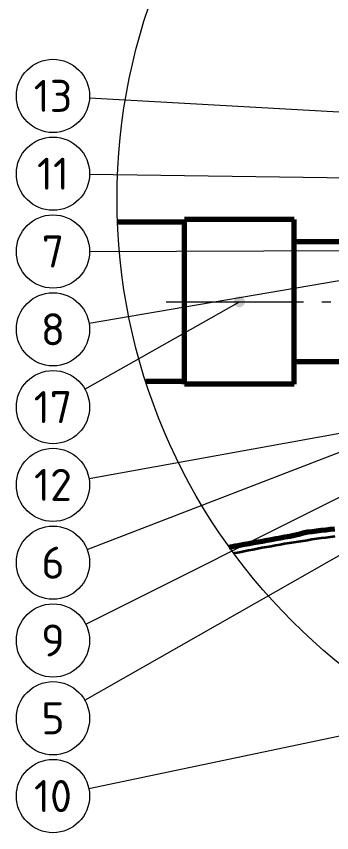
# Model space of a CAD drawing. Header units: millimetres. Extents: x 0 to 2382, y 0 to 420.
# Drawn here: x 914.4 to 948.8, y 256.5 to 345.7 of the extents above; entities that cross this region are included whole.
import ezdxf
from ezdxf.enums import TextEntityAlignment as Align

# ---------------------------------------------------------------- set-up
doc = ezdxf.new("R2010")
doc.units = ezdxf.units.MM
doc.linetypes.add('IRAM-E-TRAZOS', pattern=[5, 4, -1])
doc.linetypes.add('IRAM-F-TRAZO-PUNTO', pattern=[20, 15, -2, 1, -2])
for name, color, linetype, lineweight in [('01-VISIBLE', 7, 'CONTINUOUS', 70), ('02-OCULTA', 4, 'IRAM-E-TRAZOS', 35), ('03-EJE', 1, 'IRAM-F-TRAZO-PUNTO', 18), ('06-TEXTO', 7, 'CONTINUOUS', 25), ('08-FINA', 5, 'CONTINUOUS', 18)]:
    doc.layers.add(name, color=color, linetype=linetype, lineweight=lineweight)
doc.styles.add('ISO3098', font='isocpeur.ttf')

msp = doc.modelspace()

# ---------------------------------------------------------------- hatches: boundary and pattern name
at = {"layer": '08-FINA'}
h = msp.add_hatch(color=7, dxfattribs=at)
h.dxf.hatch_style = 1
edge = h.paths.add_edge_path()
edge.add_arc((938.767, 314.495), 0.6, 0, 360)

# ---------------------------------------------------------------- linework, layer by layer
at = {"layer": '01-VISIBLE'}
for points in [[(932.767, 323.195), (925.471, 323.195)], [(932.767, 305.495), (932.767, 305.995), (932.767, 306.495), (932.767, 306.995), (932.767, 307.495), (932.767, 307.995), (932.767, 308.495), (932.767, 308.995), (932.767, 309.495), (932.767, 309.995), (932.767, 310.495), (932.767, 310.995), (932.767, 311.495), (932.767, 311.995), (932.767, 312.495), (932.767, 312.995), (932.767, 313.495), (932.767, 313.995), (932.767, 314.495), (932.767, 314.995), (932.767, 315.495), (932.767, 315.995), (932.767, 316.495), (932.767, 316.995), (932.767, 317.495), (932.767, 317.995), (932.767, 318.495), (932.767, 318.995), (932.767, 319.495), (932.767, 319.995), (932.767, 320.495), (932.767, 320.995), (932.767, 321.495), (932.767, 321.995), (932.767, 322.495), (932.767, 322.995), (932.767, 323.495)], [(944.767, 323.495), (932.767, 323.495)], [(944.767, 305.495), (944.767, 305.995), (944.767, 306.495), (944.767, 306.995), (944.767, 307.495), (944.767, 307.995), (944.767, 308.495), (944.767, 308.995), (944.767, 309.495), (944.767, 309.995), (944.767, 310.495), (944.767, 310.995), (944.767, 311.495), (944.767, 311.995), (944.767, 312.495), (944.767, 312.995), (944.767, 313.495), (944.767, 313.995), (944.767, 314.495), (944.767, 314.995), (944.767, 315.495), (944.767, 315.995), (944.767, 316.495), (944.767, 316.995), (944.767, 317.495), (944.767, 317.995), (944.767, 318.495), (944.767, 318.995), (944.767, 319.495), (944.767, 319.995), (944.767, 320.495), (944.767, 320.995), (944.767, 321.495), (944.767, 321.995), (944.767, 322.495), (944.767, 322.995), (944.767, 323.495)], [(952.667, 321.045), (944.767, 321.045)], [(953.667, 307.945), (944.767, 307.945)], [(932.767, 305.795), (928.548, 305.795)], [(944.767, 305.495), (932.767, 305.495)], [(937.665, 287.7), (937.851, 287.737), (938.343, 287.831), (938.836, 287.924), (939.329, 288.015), (939.822, 288.104), (940.315, 288.193), (940.809, 288.281), (941.302, 288.368), (941.796, 288.455), (942.289, 288.543), (942.783, 288.631), (943.276, 288.72), (943.769, 288.809), (944.262, 288.899), (944.754, 288.995), (945.242, 289.111), (945.718, 289.267), (946.211, 289.357), (946.707, 289.425), (947.205, 289.486), (947.702, 289.545), (948.2, 289.602), (948.698, 289.659), (949.196, 289.715)]]:
    msp.add_lwpolyline(points, dxfattribs=at)
at = {"layer": '02-OCULTA'}
for points in [[(932.767, 323.495), (932.767, 322.995), (932.767, 322.495), (932.767, 321.995), (932.767, 321.495), (932.767, 320.995), (932.767, 320.495), (932.767, 319.995), (932.767, 319.495), (932.767, 318.995), (932.767, 318.495), (932.767, 317.995), (932.767, 317.495), (932.767, 316.995), (932.767, 316.495), (932.767, 315.995), (932.767, 315.495), (932.767, 314.995), (932.767, 314.495), (932.767, 313.995), (932.767, 313.495), (932.767, 312.995), (932.767, 312.495), (932.767, 311.995), (932.767, 311.495), (932.767, 310.995), (932.767, 310.495), (932.767, 309.995), (932.767, 309.495), (932.767, 308.995), (932.767, 308.495), (932.767, 307.995), (932.767, 307.495), (932.767, 306.995), (932.767, 306.495), (932.767, 305.995), (932.767, 305.495)], [(932.767, 305.795), (932.767, 306.307), (932.767, 306.819), (932.767, 307.33), (932.767, 307.842), (932.767, 308.354), (932.767, 308.866), (932.767, 309.377), (932.767, 309.889), (932.767, 310.401), (932.767, 310.913), (932.767, 311.424), (932.767, 311.936), (932.767, 312.448), (932.767, 312.96), (932.767, 313.471), (932.767, 313.983), (932.767, 314.495), (932.767, 315.007), (932.767, 315.519), (932.767, 316.03), (932.767, 316.542), (932.767, 317.054), (932.767, 317.566), (932.767, 318.077), (932.767, 318.589), (932.767, 319.101), (932.767, 319.613), (932.767, 320.124), (932.767, 320.636), (932.767, 321.148), (932.767, 321.66), (932.767, 322.171), (932.767, 322.683), (932.767, 323.195)], [(932.767, 323.195), (932.767, 322.683), (932.767, 322.171), (932.767, 321.66), (932.767, 321.148), (932.767, 320.636), (932.767, 320.124), (932.767, 319.613), (932.767, 319.101), (932.767, 318.589), (932.767, 318.077), (932.767, 317.566), (932.767, 317.054), (932.767, 316.542), (932.767, 316.03), (932.767, 315.519), (932.767, 315.007), (932.767, 314.495), (932.767, 313.983), (932.767, 313.471), (932.767, 312.96), (932.767, 312.448), (932.767, 311.936), (932.767, 311.424), (932.767, 310.913), (932.767, 310.401), (932.767, 309.889), (932.767, 309.377), (932.767, 308.866), (932.767, 308.354), (932.767, 307.842), (932.767, 307.33), (932.767, 306.819), (932.767, 306.307), (932.767, 305.795)], [(944.767, 323.495), (944.767, 322.995), (944.767, 322.495), (944.767, 321.995), (944.767, 321.495), (944.767, 320.995), (944.767, 320.495), (944.767, 319.995), (944.767, 319.495), (944.767, 318.995), (944.767, 318.495), (944.767, 317.995), (944.767, 317.495), (944.767, 316.995), (944.767, 316.495), (944.767, 315.995), (944.767, 315.495), (944.767, 314.995), (944.767, 314.495), (944.767, 313.995), (944.767, 313.495), (944.767, 312.995), (944.767, 312.495), (944.767, 311.995), (944.767, 311.495), (944.767, 310.995), (944.767, 310.495), (944.767, 309.995), (944.767, 309.495), (944.767, 308.995), (944.767, 308.495), (944.767, 307.995), (944.767, 307.495), (944.767, 306.995), (944.767, 306.495), (944.767, 305.995), (944.767, 305.495)], [(944.767, 307.945), (944.767, 308.449), (944.767, 308.953), (944.767, 309.457), (944.767, 309.96), (944.767, 310.464), (944.767, 310.968), (944.767, 311.472), (944.767, 311.976), (944.767, 312.48), (944.767, 312.983), (944.767, 313.487), (944.767, 313.991), (944.767, 314.495), (944.767, 314.999), (944.767, 315.503), (944.767, 316.007), (944.767, 316.51), (944.767, 317.014), (944.767, 317.518), (944.767, 318.022), (944.767, 318.526), (944.767, 319.03), (944.767, 319.533), (944.767, 320.037), (944.767, 320.541), (944.767, 321.045)], [(944.767, 321.045), (944.767, 320.541), (944.767, 320.037), (944.767, 319.533), (944.767, 319.03), (944.767, 318.526), (944.767, 318.022), (944.767, 317.518), (944.767, 317.014), (944.767, 316.51), (944.767, 316.007), (944.767, 315.503), (944.767, 314.999), (944.767, 314.495), (944.767, 313.991), (944.767, 313.487), (944.767, 312.983), (944.767, 312.48), (944.767, 311.976), (944.767, 311.472), (944.767, 310.968), (944.767, 310.464), (944.767, 309.96), (944.767, 309.457), (944.767, 308.953), (944.767, 308.449), (944.767, 307.945)], [(949.176, 288.866), (948.678, 288.799), (948.18, 288.731), (947.682, 288.661), (947.185, 288.589), (946.688, 288.516), (946.191, 288.442), (945.694, 288.365), (945.198, 288.288), (944.702, 288.208), (944.206, 288.127), (943.711, 288.044), (943.215, 287.96), (942.72, 287.874), (942.225, 287.786), (941.731, 287.697), (941.237, 287.606), (940.743, 287.514), (940.249, 287.42), (939.756, 287.324), (939.263, 287.226), (938.771, 287.127), (938.279, 287.026), (938.169, 287.003)]]:
    msp.add_lwpolyline(points, dxfattribs=at)
at = {"layer": '03-EJE'}
msp.add_lwpolyline([(930.767, 314.495), (991.667, 314.495)], dxfattribs=at)
at = {"layer": '08-FINA'}
for p, q in [((922.41, 336.776), (953.307, 335.045)), ((922.416, 328.446), (959.937, 327.935)), ((922.36, 312.174), (966.667, 319.745)), ((922.417, 320.016), (966.717, 320.19)), ((921.899, 304.967), (938.767, 314.495)), ((922.148, 287.442), (970.667, 306.195)), ((922.353, 295.213), (983.267, 306.245)), ((921.993, 279.291), (970.667, 303.663)), ((921.893, 270.979), (970.667, 298.745)), ((922.331, 261.321), (970.667, 271.463))]:
    msp.add_line(p, q, dxfattribs=at)
for centre, radius in [((990.667, 325.75), 65.25), ((918.417, 337), 4), ((918.417, 328.5), 4), ((918.417, 320), 4), ((918.417, 311.5), 4), ((918.417, 303), 4), ((918.417, 294.5), 4), ((918.417, 286), 4), ((918.417, 277.5), 4), ((918.417, 269), 4), ((918.417, 260.5), 4)]:
    msp.add_circle(centre, radius, dxfattribs=at)

# ---------------------------------------------------------------- texts
at = {"layer": '06-TEXTO', "style": 'ISO3098'}
for s, p in [('13', (918.417, 337)), ('11', (918.417, 328.5)), ('7', (918.417, 320)), ('8', (918.417, 311.5)), ('17', (918.417, 303)), ('12', (918.417, 294.5)), ('6', (918.417, 286)), ('9', (918.417, 277.5)), ('5', (918.417, 269)), ('10', (918.417, 260.5))]:
    msp.add_text(s, height=3.5, dxfattribs=at).set_placement(p, align=Align.MIDDLE_CENTER)

doc.saveas('drawing.dxf')
